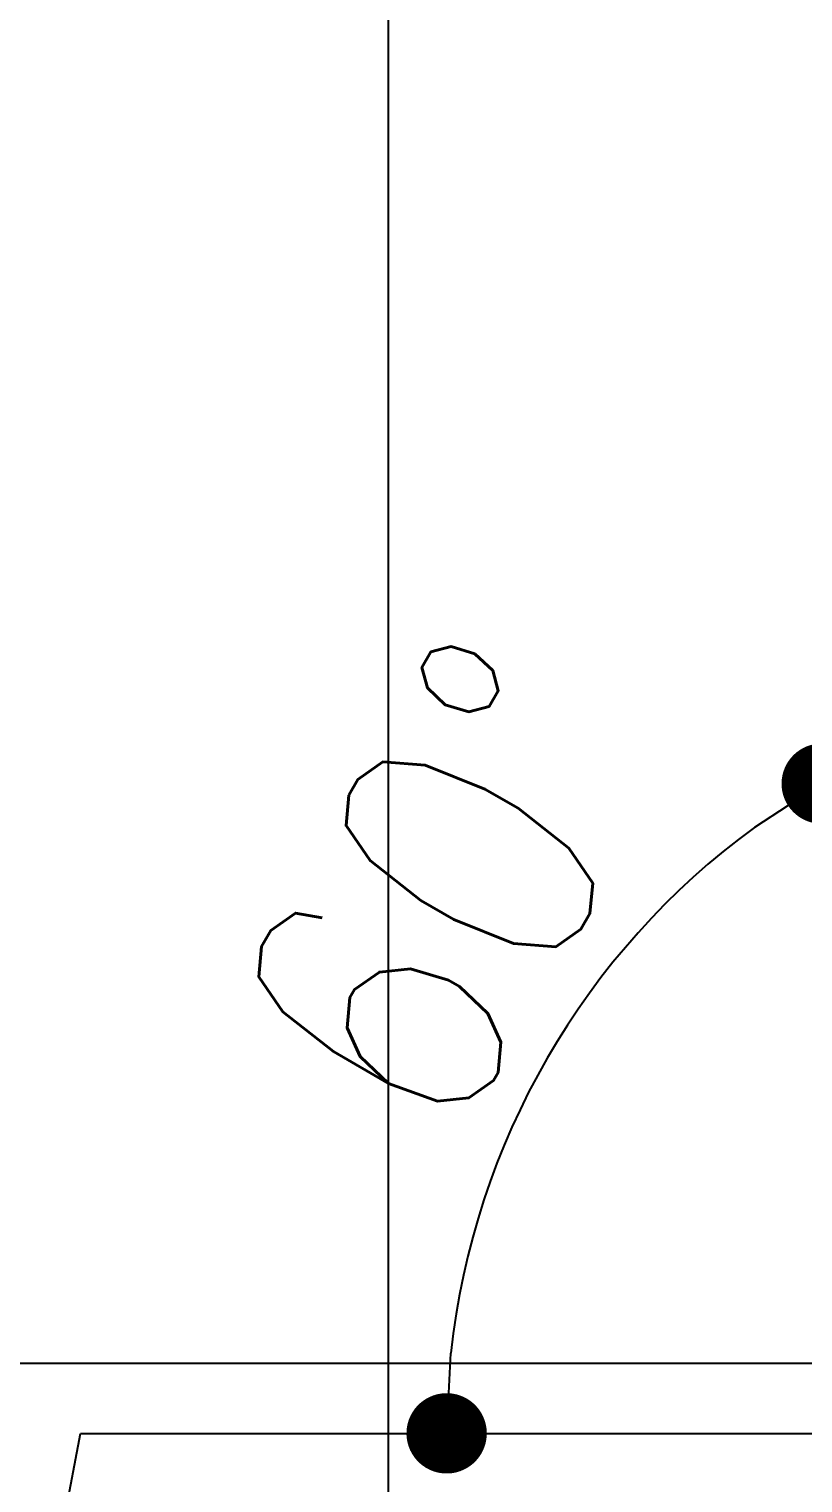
# Model space of a CAD drawing. Extents: x -668440 to 1010955, y -1678500 to 210463.
# Drawn here: x 483795 to 486390, y -18402 to -13527 of the extents above; entities that cross this region are included whole.
import ezdxf
from ezdxf.enums import TextEntityAlignment as Align

# ---------------------------------------------------------------- set-up
doc = ezdxf.new("R2010")
doc.units = 0
doc.header["$MEASUREMENT"] = 0
doc.layers.get('0').update_dxf_attribs({"color": 3, "linetype": 'CONTINUOUS'})
doc.layers.add('99_レイアウト枠', color=251, linetype='CONTINUOUS', plot=False)
doc.layers.add('s小梁', color=7, linetype='CONTINUOUS')
doc.layers.add('注記', color=3, linetype='CONTINUOUS')
doc.styles.add('S020', font='simplex.shx', dxfattribs={"width": 0.8, "height": 100, "bigfont": 'extfont2.shx'})

# ---------------------------------------------------------------- blocks, each defined once
blk = doc.blocks.new('_DOT')
at = {"color": 0, "linetype": 'ByBlock'}
blk.add_line((-0.5, 0), (-1, 0), dxfattribs=at)
at = {"color": 0, "linetype": 'ByBlock', "const_width": 0.5}
blk.add_lwpolyline([(-0.25, 0, 1), (0.25, 0, 1)], format="xyb", close=True, dxfattribs=at)
blk = doc.blocks.new('ウェブクランプ工法設計指針')
at = {"layer": '注記'}
for p, q in [((806091.57364, 11133.79312), (806101.65187, 11186.45151)), ((806101.65187, 11186.45151), (807379.32151, 11186.45151))]:
    blk.add_line(p, q, dxfattribs=at)
blk.add_arc((806694.56845, 11186.45151), 398.47656, 126.14192171, 173.85835851, dxfattribs=at)
for p, xscale, yscale, zscale, rotation in [((806495.32848, 11531.54136), 42.69300000000001, 42.69300000000002, 42.69300000000002, 33.07110097030547), ((806296.09189, 11186.45151), 42.69299999999976, 42.69299999999978, 42.69299999999978, 266.929179253046)]:
    blk.add_blockref('_DOT', p, dxfattribs=dict(at, xscale=xscale, yscale=yscale, zscale=zscale, rotation=rotation))
at = {"layer": '注記', "style": 'S020', "width": 0.8}
blk.add_text('60°', height=142.31, rotation=60.00014011, dxfattribs=at).set_placement((806298.29043, 11477.17619), align=Align.MIDDLE)

msp = doc.modelspace()

# ---------------------------------------------------------------- linework, layer by layer
at = {"layer": '99_レイアウト枠'}
for p, q in [((484999.99995, -137250), (484999.99995, -4750)), ((305000, -18000), (504999.99991, -18000))]:
    msp.add_line(p, q, dxfattribs=at)

# ---------------------------------------------------------------- block references
at = {"layer": 's小梁', "xscale": 6.312500000000052, "yscale": 6.312500000000052, "zscale": 6.312500000000052}
msp.add_blockref('ウェブクランプ工法設計指針', (-4604548.99347, -88850), dxfattribs=at)

doc.saveas('drawing.dxf')
